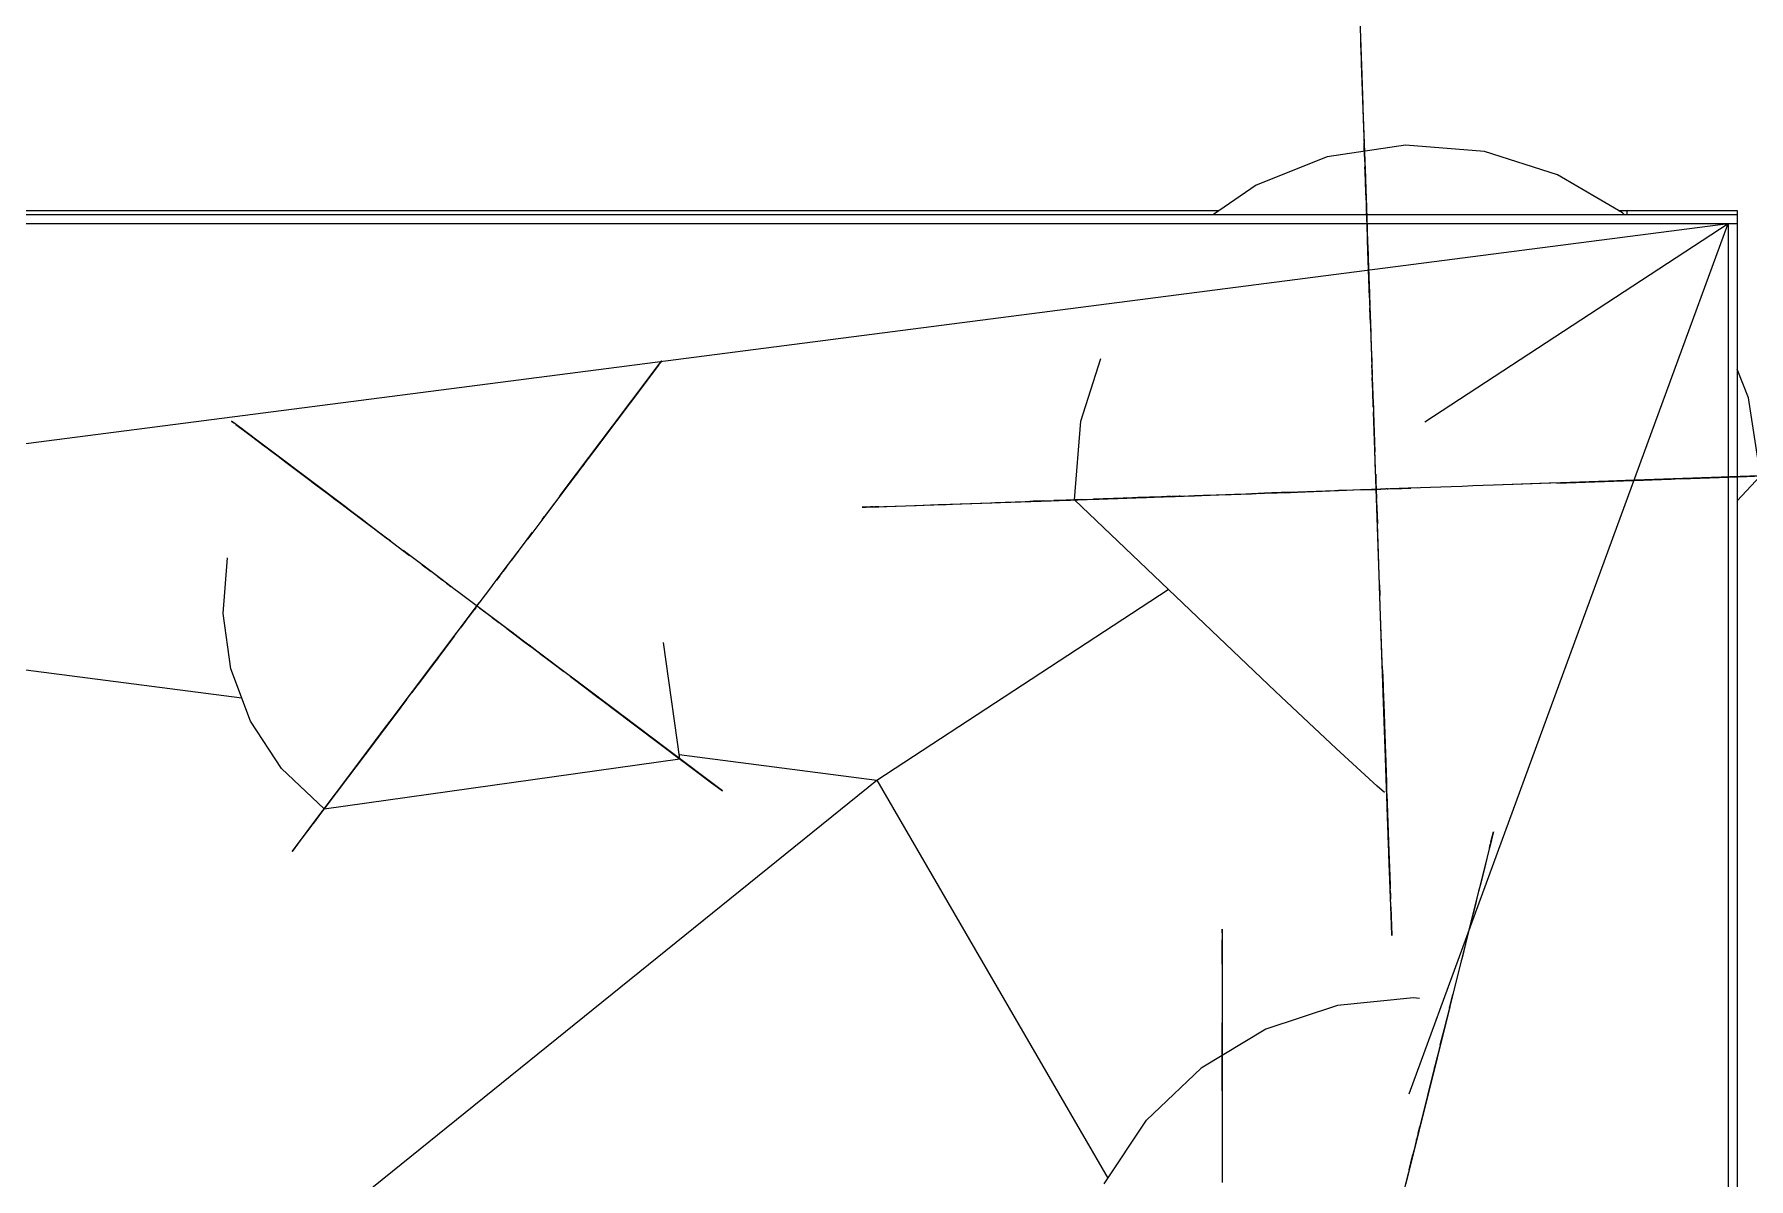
# Model space of a CAD drawing. Header units: inches. Extents: x -578 to 1873, y 397 to 1812.
# Drawn here: x 566.4 to 659.9, y 1275.1 to 1337.5 of the extents above; entities that cross this region are included whole.
import ezdxf

# ---------------------------------------------------------------- set-up
doc = ezdxf.new("R2010")
doc.units = ezdxf.units.IN
doc.header["$MEASUREMENT"] = 0
for name, color, linetype, lineweight in [('A-FLOR', 192, 'Continuous', 13), ('A-ROOF', 132, 'Continuous', 13), ('A-WALL', 113, 'Continuous', 13), ('L-PLNT', 71, 'Continuous', 9)]:
    doc.layers.add(name, color=color, linetype=linetype, lineweight=lineweight)

# ---------------------------------------------------------------- blocks, each defined once
blk = doc.blocks.new('3D Cad File Example_dwg_RPC Shrub - Lupin 3_-10_-1394599-_3D_-V54-Level 1')
at = {"layer": 'L-PLNT'}
for p, q in [((0, 16.016), (0, 16.758)), ((0, 16.758), (0, 8.898)), ((0, 7.267), (0, 16.016)), ((0, 14.978), (0, 15.423)), ((0, 15.423), (0, 15.143)), ((0, 15.143), (0, 10.951)), ((0, 14.978), (0, 9.936)), ((0, 14.088), (0, 14.83)), ((0, 14.83), (0, 8.156)), ((0, 9.194), (0, 14.088)), ((0, 13.856), (-4.532, 9.324)), ((13.856, 0), (0, 13.856)), ((0, 8.14), (0, 10.951)), ((0, 9.87), (0, 10.084)), ((0, 10.084), (0, 8.898)), ((0, 8.156), (0, 9.936)), ((0, 9.521), (0, 9.897)), ((0, 9.897), (0, -0.515)), ((0, 9.87), (0, 9.476)), ((0, 7.118), (0, 9.639)), ((0, 9.593), (0, 9.639)), ((0, 9.593), (0, 9.505)), ((0, 9.521), (0, 9.188)), ((0, 9.505), (0, 9.389)), ((0, 9.476), (0, 6.822)), ((0, 9.389), (0, 9.257)), ((0, 9.257), (0, 9.123)), ((0, 8.898), (0, 9.194)), ((0, 9.188), (0, 8.88)), ((0, 8.343), (0, 9.144)), ((0, 9.144), (0, 7.563)), ((0, 9.123), (0, 8.999)), ((0, 8.898), (0, 8.999)), ((0, 8.88), (0, 8.58)), ((0, 8.58), (0, 8.272)), ((0, 7.803), (0, 8.343)), ((0, 6.822), (0, 8.305)), ((0, 8.204), (0, 8.305)), ((0, 8.272), (0, 7.939)), ((0, 8.204), (0, 8.08)), ((0, 7.563), (0, 8.14)), ((0, 8.08), (0, 7.945)), ((0, 7.945), (0, 7.813)), ((0, 7.939), (0, 7.563)), ((0, 7.813), (0, 7.697)), ((0, 7.479), (0, 7.803)), ((0, 7.609), (0, 7.697)), ((0, 7.563), (0, 7.609)), ((0, 7.415), (0, 7.563)), ((0, 7.426), (0, 7.563)), ((0, 7.479), (0, 7.415)), ((0, 7.426), (0, 7.321)), ((0, 6.377), (0, 7.422)), ((0, 7.415), (0, 7.422)), ((0, 6.822), (0, 7.415)), ((0, 7.321), (0, 7.239)), ((0, 7.267), (0, 7.118)), ((0, 7.239), (0, 7.172)), ((0, 7.172), (0, 7.11)), ((0, 7.11), (0, 7.046)), ((0, 7.046), (0, 6.97)), ((0, 6.97), (0, 6.377)), ((0, 6.822), (0, 5.932)), ((0, 3.559), (0, 5.932)), ((0, 5.19), (0, 5.339)), ((0, 4.301), (0, 5.339)), ((0, 5.19), (0, 4.301)), ((0, 4.301), (0, 3.559)), ((0, 4.301), (0, 3.707)), ((0, 3.114), (0, 3.707)), ((0, 2.037), (0, 3.389)), ((0, 3.389), (0, 3.198)), ((0, 3.198), (0, 2.373)), ((0, 2.224), (0, 3.114)), ((0, 2.373), (0, 2.224)), ((0, 2.037), (0, 2.224)), ((0, 2.224), (0, 0.845)), ((0, 1.038), (0, 1.483)), ((0, 1.483), (0, 0.117)), ((0, 1.038), (0, -1.335)), ((0, 0.845), (0, 0.206)), ((0, 0.117), (0, 0.206)), ((13.856, 0), (13.49, -3.175)), ((-15.997, 0), (-16.758, 0)), ((-16.758, 0), (-16.609, 0)), ((-8.898, 0), (-16.609, 0)), ((-16.448, 0), (-16.461, 0)), ((-16.461, 0), (-14.601, 0)), ((-16.448, 0), (-14.431, 0)), ((-15.997, 0), (-13.82, 0)), ((-14.601, 0), (-10.557, 0)), ((-8.008, 0), (-14.431, 0)), ((-10.381, 0), (-13.94, 0)), ((-13.94, 0), (-13.738, 0)), ((-13.738, 0), (-13.82, 0)), ((-13.792, 0), (-13.05, 0)), ((-13.792, 0), (-8.453, 0)), ((-13.05, 0), (-7.118, 0)), ((-8.749, 0), (-11.271, 0)), ((-11.271, 0), (-10.381, 0)), ((-7.86, 0), (-10.557, 0)), ((-9.969, 0), (-8.327, 0)), ((-7.86, 0), (-9.788, 0)), ((-9.788, 0), (-9.701, 0)), ((-9.701, 0), (-9.54, 0)), ((-9.54, 0), (-9.33, 0)), ((-9.33, 0), (-9.092, 0)), ((-8.898, 0), (-9.194, 0)), ((-9.194, 0), (-8.008, 0)), ((-9.092, 0), (-8.852, 0)), ((-8.852, 0), (-8.631, 0)), ((-8.749, 0), (-8.356, 0)), ((-8.453, 0), (-8.631, 0)), ((-8.327, 0), (-8.356, 0)), ((-8.11, 0), (-8.156, 0)), ((-8.156, 0), (-5.91, 0)), ((-8.022, 0), (-8.11, 0)), ((-7.64, 0), (-8.022, 0)), ((-7.516, 0), (-7.64, 0)), ((-7.516, 0), (-7.415, 0)), ((-7.415, 0), (-4.597, 0)), ((-7.118, 0), (-6.97, 0)), ((-6.97, 0), (-6.109, 0)), ((-5.91, 0), (-6.109, 0)), ((-4.301, 0), (-5.042, 0)), ((-4.597, 0), (-5.042, 0)), ((-2.669, 0), (-4.301, 0)), ((-2.651, 0), (-3.784, 0)), ((-3.784, 0), (-3.739, 0)), ((-3.739, 0), (-3.137, 0)), ((-2.076, 0), (-3.137, 0)), ((-2.669, 0), (-2.373, 0)), ((-1.78, 0), (-2.651, 0)), ((-1.483, 0), (-2.373, 0)), ((-2.076, 0), (-1.78, 0)), ((-1.335, 0), (-1.483, 0)), ((1.038, 0), (-1.335, 0)), ((9.897, 0), (-0.244, 0)), ((1.483, 0), (0.117, 0)), ((0.117, 0), (0.206, 0)), ((0.845, 0), (0.206, 0)), ((2.225, 0), (0.845, 0)), ((1.038, 0), (1.483, 0)), ((2.037, 0), (2.225, 0)), ((2.037, 0), (3.389, 0)), ((2.225, 0), (3.114, 0)), ((2.373, 0), (2.225, 0)), ((3.198, 0), (2.373, 0)), ((3.114, 0), (3.708, 0)), ((3.389, 0), (3.198, 0)), ((4.301, 0), (3.559, 0)), ((3.559, 0), (5.932, 0)), ((4.301, 0), (3.708, 0)), ((5.19, 0), (4.301, 0)), ((4.301, 0), (5.339, 0)), ((5.19, 0), (5.339, 0)), ((6.822, 0), (5.932, 0)), ((6.97, 0), (6.377, 0)), ((6.377, 0), (7.422, 0)), ((6.822, 0), (7.415, 0)), ((9.476, 0), (6.822, 0)), ((6.822, 0), (8.305, 0)), ((7.046, 0), (6.97, 0)), ((7.11, 0), (7.046, 0)), ((7.172, 0), (7.11, 0)), ((7.267, 0), (7.118, 0)), ((7.118, 0), (9.639, 0)), ((7.239, 0), (7.172, 0)), ((7.321, 0), (7.239, 0)), ((7.267, 0), (16.016, 0)), ((7.426, 0), (7.321, 0)), ((7.479, 0), (7.415, 0)), ((7.415, 0), (7.563, 0)), ((7.415, 0), (7.422, 0)), ((7.426, 0), (7.563, 0)), ((7.479, 0), (7.803, 0)), ((7.939, 0), (7.563, 0)), ((7.563, 0), (8.14, 0)), ((9.144, 0), (7.563, 0)), ((7.563, 0), (7.609, 0)), ((7.609, 0), (7.697, 0)), ((7.814, 0), (7.697, 0)), ((7.803, 0), (8.343, 0)), ((7.945, 0), (7.814, 0)), ((8.272, 0), (7.939, 0)), ((8.08, 0), (7.945, 0)), ((8.204, 0), (8.08, 0)), ((8.14, 0), (10.951, 0)), ((14.83, 0), (8.156, 0)), ((8.156, 0), (9.936, 0)), ((8.204, 0), (8.305, 0)), ((8.58, 0), (8.272, 0)), ((8.343, 0), (9.144, 0)), ((8.88, 0), (8.58, 0)), ((9.188, 0), (8.88, 0)), ((10.084, 0), (8.898, 0)), ((8.898, 0), (8.999, 0)), ((16.758, 0), (8.898, 0)), ((8.898, 0), (9.195, 0)), ((9.123, 0), (8.999, 0)), ((9.257, 0), (9.123, 0)), ((9.521, 0), (9.188, 0)), ((9.195, 0), (14.088, 0)), ((9.389, 0), (9.257, 0)), ((9.505, 0), (9.389, 0)), ((9.87, 0), (9.476, 0)), ((9.593, 0), (9.505, 0)), ((9.521, 0), (9.897, 0)), ((9.593, 0), (9.639, 0)), ((9.87, 0), (10.084, 0)), ((14.978, 0), (9.936, 0)), ((15.143, 0), (10.951, 0)), ((14.088, 0), (14.83, 0)), ((14.978, 0), (15.423, 0)), ((15.423, 0), (15.143, 0)), ((16.016, 0), (16.758, 0)), ((0, -1.335), (0, -1.483)), ((0, -1.483), (0, -2.373)), ((0, -2.076), (0, -1.78)), ((0, -1.78), (0, -2.651)), ((0, -2.076), (0, -3.138)), ((0, -2.669), (0, -2.373)), ((0, -2.651), (0, -3.784)), ((0, -2.669), (0, -4.301)), ((0, -3.739), (0, -3.138)), ((0, -3.784), (0, -3.739)), ((13.49, -3.175), (12.447, -6.091)), ((0, -4.301), (0, -5.042)), ((0, -7.415), (0, -4.597)), ((0, -4.597), (0, -5.042)), ((0, -8.156), (0, -5.91)), ((0, -5.91), (0, -6.109)), ((0, -6.97), (0, -6.109)), ((12.447, -6.091), (10.81, -8.663)), ((0, -7.118), (0, -6.97)), ((0, -13.05), (0, -7.118)), ((0, -7.516), (0, -7.415)), ((0, -7.516), (0, -7.64)), ((0, -7.64), (0, -8.022)), ((0, -7.86), (0, -9.788)), ((0, -7.86), (0, -10.558)), ((0, -9.195), (0, -8.008)), ((0, -8.008), (0, -14.431)), ((0, -8.022), (0, -8.11)), ((0, -8.11), (0, -8.156)), ((0, -10.039), (0, -8.327)), ((0, -8.327), (0, -8.356)), ((0, -8.75), (0, -8.356)), ((0, -13.792), (0, -8.453)), ((0, -8.453), (0, -8.631)), ((0, -8.852), (0, -8.631)), ((0, -8.75), (0, -11.271)), ((0, -9.092), (0, -8.852)), ((0, -8.898), (0, -9.195)), ((0, -8.898), (0, -16.609)), ((0, -9.33), (0, -9.092)), ((0, -9.54), (0, -9.33)), ((10.81, -8.663), (8.663, -10.81)), ((0, -9.701), (0, -9.54)), ((0, -9.788), (0, -9.701)), ((0, -11.271), (0, -10.381)), ((0, -10.381), (0, -13.94)), ((0, -14.602), (0, -10.558)), ((8.663, -10.81), (6.091, -12.447)), ((0, -13.792), (0, -13.05)), ((0, -13.94), (0, -13.738)), ((0, -13.738), (0, -13.82)), ((0, -15.997), (0, -13.82)), ((0, -16.448), (0, -14.431)), ((0, -16.461), (0, -14.602)), ((0, -15.997), (0, -16.758)), ((0, -16.448), (0, -16.461)), ((0, -16.758), (0, -16.609))]:
    blk.add_line(p, q, dxfattribs=at)
blk = doc.blocks.new('3D Cad File Example_dwg_RPC Shrub - Hydrangea 3_-9_-1394593-_3D_-V55-Level 1')
at = {"layer": 'L-PLNT'}
for p, q in [((18.219, -4.288), (16.81, -8.226)), ((2.256, -11.212), (2.256, -7.732)), ((2.256, -8.582), (2.256, -8.227)), ((14.6, -11.701), (16.81, -8.226)), ((2.256, -10.244), (2.256, -8.582)), ((2.256, -9.523), (2.256, -9.062)), ((2.256, -9.062), (2.256, -9.446)), ((2.256, -9.446), (2.256, -9.914)), ((2.256, -9.827), (2.256, -9.523)), ((2.256, -10.511), (2.256, -9.827)), ((2.256, -10.452), (2.256, -9.914)), ((2.256, -10.684), (2.256, -10.244)), ((2.256, -10.452), (2.256, -13.01)), ((2.256, -10.901), (2.256, -10.511)), ((2.256, -11.105), (2.256, -10.684)), ((2.256, -11.157), (2.256, -10.705)), ((2.256, -10.705), (2.256, -10.75)), ((2.256, -10.979), (2.256, -10.75)), ((2.256, -11.491), (2.256, -10.901)), ((2.256, -11.083), (2.256, -10.979)), ((2.256, -11.302), (2.256, -11.083)), ((2.256, -11.105), (2.256, -11.491)), ((2.256, -13.611), (2.256, -11.12)), ((2.256, -11.12), (2.256, -11.157)), ((2.256, -11.212), (2.256, -11.43)), ((2.256, -12.543), (2.256, -11.302)), ((2.256, -15.115), (2.256, -11.43)), ((11.701, -14.6), (14.6, -11.701)), ((2.256, -12.746), (2.256, -12.543)), ((2.256, -13.26), (2.256, -12.746)), ((2.256, -13.01), (2.256, -13.612)), ((2.256, -13.26), (2.256, -15.422)), ((2.256, -14.448), (2.256, -13.611)), ((2.256, -13.916), (2.256, -13.612)), ((2.256, -14.344), (2.256, -13.916)), ((2.256, -14.227), (2.256, -13.923)), ((2.256, -14.095), (2.256, -13.923)), ((2.256, -14.632), (2.256, -14.095)), ((2.256, -14.436), (2.256, -14.227)), ((2.256, -14.927), (2.256, -14.344)), ((2.256, -14.815), (2.256, -14.436)), ((2.256, -15.211), (2.256, -14.448)), ((2.256, -16.353), (2.256, -14.632)), ((2.256, -14.85), (2.256, -14.802)), ((2.256, -14.802), (2.256, -14.898)), ((2.256, -16.912), (2.256, -14.815)), ((2.256, -15.064), (2.256, -14.85)), ((2.256, -14.898), (2.256, -15.115)), ((2.256, -15.147), (2.256, -14.927)), ((8.226, -16.81), (11.701, -14.6)), ((2.256, -15.465), (2.256, -15.064)), ((2.256, -15.419), (2.256, -15.147)), ((2.256, -17.51), (2.256, -15.211)), ((2.256, -16.687), (2.256, -15.419)), ((2.256, -18.123), (2.256, -15.422)), ((2.256, -16.077), (2.256, -15.465)), ((2.256, -16.077), (2.256, -16.92)), ((2.256, -18.198), (2.256, -16.353)), ((2.256, -16.958), (2.256, -16.687)), ((4.288, -18.219), (8.226, -16.81)), ((2.256, -17.304), (2.256, -16.912)), ((2.256, -16.92), (2.256, -17.216)), ((2.256, -20.804), (2.256, -16.958)), ((2.256, -17.216), (2.256, -17.382)), ((2.256, -17.733), (2.256, -17.304)), ((2.256, -17.382), (2.256, -17.597)), ((2.256, -17.597), (2.256, -17.51)), ((2.256, -23.252), (2.256, -17.733)), ((2.256, -18.163), (2.256, -18.123)), ((2.256, -18.163), (2.256, -18.84)), ((2.256, -18.198), (2.256, -18.73)), ((3.967, -18.256), (4.288, -18.219)), ((2.256, -18.73), (2.256, -18.91)), ((2.256, -18.91), (2.256, -18.84)), ((2.256, -20.981), (2.256, -20.804)), ((2.256, -22.614), (2.256, -20.981)), ((2.256, -26.708), (2.256, -22.614)), ((2.256, -23.462), (2.256, -23.252)), ((2.256, -23.906), (2.256, -23.462)), ((2.256, -24.323), (2.256, -23.906)), ((2.256, -24.721), (2.256, -24.323)), ((2.256, -25.106), (2.256, -24.721)), ((2.256, -26.245), (2.256, -25.106)), ((2.256, -26.874), (2.256, -26.245)), ((2.256, -27.501), (2.256, -26.708)), ((2.256, -27.177), (2.256, -26.874)), ((2.256, -27.446), (2.256, -27.147)), ((2.256, -27.147), (2.256, -27.355)), ((2.256, -27.598), (2.256, -27.177)), ((2.256, -27.842), (2.256, -27.355)), ((2.256, -27.446), (2.256, -27.598)), ((2.256, -27.501), (2.256, -28.05)), ((2.256, -28.05), (2.256, -27.842))]:
    blk.add_line(p, q, dxfattribs=at)
blk = doc.blocks.new('3D Cad File Example_dwg_RPC Shrub - Hydrangea 3_-9_-1394593-_3D_-V58-Level 1')
at = {"layer": 'L-PLNT'}
for p, q in [((2.256, 22.786), (2.256, 24.365)), ((2.256, 24.365), (2.256, 23.774)), ((2.256, 23.774), (2.256, 20.775)), ((2.256, 22.786), (2.256, 19.995)), ((2.256, 22.17), (2.256, 22.373)), ((2.256, 22.373), (2.256, 21.776)), ((2.256, 21.897), (2.256, 22.17)), ((2.256, 21.897), (2.256, 21.736)), ((2.256, 21.774), (2.256, 21.801)), ((2.256, 21.801), (2.256, 21.62)), ((2.256, 21.776), (2.256, 20.432)), ((2.256, 21.598), (2.256, 21.774)), ((2.256, 21.736), (2.256, 21.387)), ((2.256, 21.62), (2.256, 21.076)), ((2.256, 20.647), (2.256, 21.598)), ((2.256, 21.387), (2.256, 21.169)), ((2.256, 21.169), (2.256, 21.02)), ((2.256, 21.076), (2.256, 18.938)), ((2.256, 21.02), (2.256, 20.75)), ((2.256, 20.775), (2.256, 20.128)), ((2.256, 20.75), (2.256, 20.385)), ((2.256, 20.222), (2.256, 20.647)), ((2.256, 20.432), (2.256, 20.257)), ((2.256, 20.379), (2.256, 20.427)), ((2.256, 20.427), (2.256, 19.301)), ((2.256, 20.385), (2.256, 19.95)), ((2.256, 20.024), (2.256, 20.379)), ((2.256, 20.257), (2.256, 17.88)), ((2.256, 19.754), (2.256, 20.222)), ((2.256, 20.128), (2.256, 19.627)), ((2.256, 20.024), (2.256, 17.761)), ((2.256, 19.995), (2.256, 19.291)), ((2.256, 19.95), (2.256, 18.487)), ((2.256, 19.254), (2.256, 19.754)), ((2.256, 19.627), (2.256, 19.202)), ((2.256, 19.301), (2.256, 18.988)), ((2.256, 19.291), (2.256, 17.364)), ((2.256, 17.146), (2.256, 19.254)), ((2.256, 19.202), (2.256, 17.366)), ((2.256, 18.988), (2.256, 19.2)), ((2.256, 19.2), (2.256, 19.2)), ((2.256, 19.2), (2.256, 19.048)), ((2.256, 19.048), (2.256, 18.533)), ((2.256, 18.487), (2.256, 18.938)), ((2.256, 18.533), (2.256, 18.294)), ((2.256, 18.294), (2.256, 18.147)), ((2.256, 18.147), (2.256, 18.038)), ((2.256, 18.038), (2.256, 17.936)), ((2.256, 17.936), (2.256, 17.834)), ((2.256, 17.761), (2.256, 17.88)), ((2.256, 17.834), (2.256, 17.724)), ((2.256, 17.724), (2.256, 17.6)), ((2.256, 17.6), (2.256, 17.453)), ((2.256, 17.453), (2.256, 17.277)), ((2.256, 17.366), (2.256, 16.963)), ((2.256, 17.364), (2.256, 16.662)), ((2.256, 17.277), (2.256, 17.07)), ((2.256, 17.103), (2.256, 17.221)), ((2.256, 17.221), (2.256, 17.016)), ((2.256, 16.998), (2.256, 17.146)), ((2.256, 17.103), (2.256, 16.72)), ((2.256, 17.07), (2.256, 16.962)), ((2.256, 17.016), (2.256, 13.16)), ((2.256, 16.767), (2.256, 16.998)), ((2.256, 16.963), (2.256, 16.619)), ((2.256, 16.962), (2.256, 16.92)), ((2.256, 16.92), (2.256, 16.913)), ((2.256, 16.913), (2.256, 16.908)), ((2.256, 16.908), (2.256, 16.871)), ((2.256, 16.871), (2.256, 16.77)), ((2.256, 16.77), (2.256, 16.281)), ((2.256, 16.619), (2.256, 16.767)), ((2.256, 16.72), (2.256, 14.646)), ((2.256, 16.662), (2.256, 15.867)), ((2.256, 15.989), (2.256, 16.318)), ((2.256, 16.318), (2.256, 14.119)), ((2.256, 16.281), (2.256, 15.823)), ((2.256, 9.851), (2.256, 16.093)), ((2.256, 16.093), (2.256, 15.588)), ((2.256, 14.387), (2.256, 15.989)), ((2.389, 16.549), (2.777, 16.178)), ((2.777, 16.178), (4.926, 14.053)), ((2.256, 15.867), (2.256, 15.819)), ((2.256, 15.823), (2.256, 15.372)), ((2.256, 15.819), (2.256, 15.437)), ((2.256, 15.588), (2.256, 14.441)), ((2.256, 15.437), (2.256, 14.387)), ((2.256, 15.372), (2.256, 14.905)), ((2.256, 14.905), (2.256, 14.396)), ((2.256, 14.646), (2.256, 13.16)), ((2.256, 14.069), (2.256, 14.589)), ((2.256, 14.589), (2.256, 14.319)), ((2.256, 11.731), (2.256, 14.441)), ((2.256, 14.396), (2.256, 13.822)), ((2.256, 14.319), (2.256, 13.631)), ((2.256, 14.119), (2.256, 13.769)), ((2.256, 14.069), (2.256, 13.606)), ((4.926, 14.053), (8.124, 10.831)), ((2.256, 13.16), (2.256, 13.822)), ((2.256, 13.769), (2.256, 13.431)), ((2.256, 13.631), (2.256, 12.669)), ((2.256, 13.606), (2.256, 11.731)), ((2.256, 12.142), (2.256, 13.431)), ((2.256, 13.16), (2.256, 12.738)), ((2.256, 12.738), (2.256, 12.418)), ((2.256, 12.669), (2.256, 9.008)), ((2.256, 12.418), (2.256, 12.128)), ((2.256, 11.818), (2.256, 12.142)), ((2.256, 12.128), (2.256, 11.797)), ((2.256, 11.765), (2.256, 11.882)), ((2.256, 11.882), (2.256, 11.818)), ((2.256, 11.797), (2.256, 11.354)), ((2.256, 10.91), (2.256, 11.765)), ((2.256, 11.354), (2.256, 10.73)), ((2.256, 10.649), (2.256, 10.91)), ((2.256, 9.851), (2.256, 10.73)), ((2.256, 10.497), (2.256, 10.649)), ((2.256, 10.169), (2.256, 10.497)), ((8.124, 10.831), (12.632, 6.238)), ((2.256, 10.169), (2.256, 9.434)), ((2.256, 9.434), (2.256, 6.395)), ((2.256, 9.008), (2.256, 8.518)), ((2.256, 8.518), (2.256, 8.004)), ((2.256, 8.004), (2.256, 7.47)), ((2.256, 7.47), (2.256, 6.92)), ((2.256, 6.92), (2.256, 6.359)), ((2.256, 6.395), (2.256, 5.274)), ((2.256, 6.359), (2.256, 5.789)), ((2.256, 5.216), (2.256, 5.789)), ((12.632, 6.238), (18.714, 0)), ((2.256, 5.274), (2.256, 4.683)), ((2.256, 5.216), (2.256, -4.23)), ((2.256, 4.683), (2.256, 4.096)), ((2.256, 4.096), (2.256, 3.519)), ((2.256, 3.519), (2.256, 2.955)), ((2.256, 2.955), (2.256, 2.41)), ((2.256, 2.41), (2.256, 1.888)), ((2.256, 1.395), (2.256, 1.888)), ((-17.403, 1.311), (-18.714, 0)), ((2.256, 0.637), (2.256, 1.407)), ((2.256, 1.407), (2.256, 1.395)), ((-20.53, 0), (-22.109, 0)), ((-22.109, 0), (-21.518, 0)), ((-21.518, 0), (-18.519, 0)), ((-20.53, 0), (-17.739, 0)), ((-19.914, 0), (-20.117, 0)), ((-20.117, 0), (-19.52, 0)), ((-19.641, 0), (-19.914, 0)), ((-19.641, 0), (-19.48, 0)), ((-19.518, 0), (-19.545, 0)), ((-19.545, 0), (-19.364, 0)), ((-19.52, 0), (-18.176, 0)), ((-19.342, 0), (-19.518, 0)), ((-19.48, 0), (-19.131, 0)), ((-19.364, 0), (-18.82, 0)), ((-18.391, 0), (-19.342, 0)), ((-19.131, 0), (-18.913, 0)), ((-18.913, 0), (-18.764, 0)), ((-18.82, 0), (-16.682, 0)), ((-18.764, 0), (-18.494, 0)), ((-18.519, 0), (-17.872, 0)), ((-18.494, 0), (-18.129, 0)), ((-17.966, 0), (-18.391, 0)), ((-18.176, 0), (-18.001, 0)), ((-18.129, 0), (-17.694, 0)), ((-17.498, 0), (-17.966, 0)), ((-17.872, 0), (-17.371, 0)), ((-17.739, 0), (-17.035, 0)), ((-17.694, 0), (-16.232, 0)), ((-16.998, 0), (-17.498, 0)), ((-17.371, 0), (-16.946, 0)), ((-17.035, 0), (-15.108, 0)), ((-14.89, 0), (-16.998, 0)), ((-16.946, 0), (-15.109, 0)), ((-16.232, 0), (-16.682, 0)), ((-15.109, 0), (-14.707, 0)), ((-15.108, 0), (-14.406, 0)), ((-14.742, 0), (-14.89, 0)), ((-14.511, 0), (-14.742, 0)), ((-14.707, 0), (-14.363, 0)), ((-14.363, 0), (-14.511, 0)), ((-14.406, 0), (-13.611, 0)), ((-13.733, 0), (-14.062, 0)), ((-14.062, 0), (-11.863, 0)), ((-12.131, 0), (-13.733, 0)), ((-13.611, 0), (-13.563, 0)), ((-13.563, 0), (-13.181, 0)), ((-13.181, 0), (-12.131, 0)), ((-11.863, 0), (-11.513, 0)), ((-11.513, 0), (-11.175, 0)), ((-9.886, 0), (-11.175, 0)), ((-9.562, 0), (-9.886, 0)), ((-9.509, 0), (-9.626, 0)), ((-9.626, 0), (-9.562, 0)), ((-8.654, 0), (-9.509, 0)), ((-8.393, 0), (-8.654, 0)), ((-8.241, 0), (-8.393, 0)), ((-7.913, 0), (-8.241, 0)), ((-7.913, 0), (-7.178, 0)), ((-7.178, 0), (-4.139, 0)), ((-4.139, 0), (-3.018, 0)), ((-3.018, 0), (-2.427, 0)), ((-2.427, 0), (-1.84, 0)), ((-1.84, 0), (-1.263, 0)), ((-1.263, 0), (-0.699, 0)), ((-0.699, 0), (-0.154, 0)), ((-0.154, 0), (0.367, 0)), ((0.861, 0), (0.367, 0)), ((1.619, 0), (0.849, 0)), ((0.849, 0), (0.861, 0)), ((1.651, 0), (1.607, 0)), ((1.607, 0), (1.619, 0)), ((1.651, 0), (1.724, 0)), ((2.278, 0), (1.724, 0)), ((2.256, 0.605), (2.256, 0.649)), ((2.256, 0.649), (2.256, 0.637)), ((2.256, 0.605), (2.256, 0.532)), ((2.256, -0.022), (2.256, 0.532)), ((2.626, 0), (2.278, 0)), ((3.083, 0), (2.626, 0)), ((3.057, 0), (3.083, 0)), ((3.057, 0), (3.117, 0)), ((3.117, 0), (3.873, 0)), ((3.873, 0), (4.31, 0)), ((7, 0), (4.31, 0)), ((7.051, 0), (7, 0)), ((7.101, 0), (7.051, 0)), ((7.167, 0), (7.099, 0)), ((7.099, 0), (7.445, 0)), ((7.141, 0), (7.101, 0)), ((7.167, 0), (7.141, 0)), ((7.445, 0), (7.645, 0)), ((7.645, 0), (7.961, 0)), ((7.961, 0), (8.356, 0)), ((9.235, 0), (8.356, 0)), ((9.645, 0), (9.235, 0)), ((9.987, 0), (9.645, 0)), ((13.468, 0), (9.987, 0)), ((13.413, 0), (12.961, 0)), ((12.961, 0), (13.006, 0)), ((13.235, 0), (13.006, 0)), ((13.339, 0), (13.235, 0)), ((13.558, 0), (13.339, 0)), ((15.867, 0), (13.376, 0)), ((13.376, 0), (13.413, 0)), ((13.468, 0), (13.686, 0)), ((14.799, 0), (13.558, 0)), ((17.371, 0), (13.686, 0)), ((15.002, 0), (14.799, 0)), ((15.516, 0), (15.002, 0)), ((15.266, 0), (15.868, 0)), ((15.516, 0), (17.678, 0)), ((16.705, 0), (15.867, 0)), ((16.172, 0), (15.868, 0)), ((16.6, 0), (16.172, 0)), ((16.483, 0), (16.179, 0)), ((16.351, 0), (16.179, 0)), ((16.888, 0), (16.351, 0)), ((16.692, 0), (16.483, 0)), ((17.183, 0), (16.6, 0)), ((17.071, 0), (16.692, 0)), ((17.467, 0), (16.705, 0)), ((18.609, 0), (16.888, 0)), ((17.106, 0), (17.058, 0)), ((17.058, 0), (17.154, 0)), ((19.168, 0), (17.071, 0)), ((17.32, 0), (17.106, 0)), ((17.154, 0), (17.371, 0)), ((17.402, 0), (17.183, 0)), ((17.721, 0), (17.32, 0)), ((17.675, 0), (17.402, 0)), ((19.766, 0), (17.467, 0)), ((18.943, 0), (17.675, 0)), ((20.379, 0), (17.678, 0)), ((18.333, 0), (17.721, 0)), ((18.714, 0), (18.219, -4.288)), ((18.333, 0), (19.176, 0)), ((20.454, 0), (18.609, 0)), ((19.214, 0), (18.943, 0)), ((19.56, 0), (19.168, 0)), ((19.176, 0), (19.472, 0)), ((23.06, 0), (19.214, 0)), ((19.472, 0), (19.638, 0)), ((19.989, 0), (19.56, 0)), ((19.638, 0), (19.853, 0)), ((19.853, 0), (19.766, 0)), ((25.507, 0), (19.989, 0)), ((20.419, 0), (20.379, 0)), ((20.419, 0), (21.097, 0)), ((20.454, 0), (20.986, 0)), ((20.986, 0), (21.166, 0)), ((21.166, 0), (21.097, 0)), ((23.237, 0), (23.06, 0)), ((24.87, 0), (23.237, 0)), ((28.964, 0), (24.87, 0)), ((25.718, 0), (25.507, 0)), ((26.162, 0), (25.718, 0)), ((26.579, 0), (26.162, 0)), ((26.977, 0), (26.579, 0)), ((27.362, 0), (26.977, 0)), ((28.501, 0), (27.362, 0)), ((29.13, 0), (28.501, 0)), ((29.757, 0), (28.964, 0)), ((29.433, 0), (29.13, 0)), ((29.702, 0), (29.403, 0)), ((29.403, 0), (29.611, 0)), ((29.854, 0), (29.433, 0)), ((30.098, 0), (29.611, 0)), ((29.702, 0), (29.854, 0)), ((29.757, 0), (30.306, 0)), ((30.306, 0), (30.098, 0)), ((-18.714, 0), (-18.219, -4.288)), ((-18.123, 0), (-18.171, 0)), ((-18.171, 0), (-17.045, 0)), ((-17.768, 0), (-18.123, 0)), ((-18.001, 0), (-15.624, 0)), ((-17.768, 0), (-15.505, 0)), ((-17.045, 0), (-16.732, 0)), ((-16.732, 0), (-16.944, 0)), ((-16.944, 0), (-16.944, 0)), ((-16.944, 0), (-16.792, 0)), ((-16.792, 0), (-16.277, 0)), ((-16.277, 0), (-16.038, 0)), ((-16.038, 0), (-15.891, 0)), ((-15.891, 0), (-15.782, 0)), ((-15.782, 0), (-15.68, 0)), ((-15.68, 0), (-15.578, 0)), ((-15.505, 0), (-15.624, 0)), ((-15.578, 0), (-15.468, 0)), ((-15.468, 0), (-15.344, 0)), ((-15.344, 0), (-15.197, 0)), ((-15.197, 0), (-15.021, 0)), ((-15.021, 0), (-14.814, 0)), ((-14.847, 0), (-14.965, 0)), ((-14.965, 0), (-14.76, 0)), ((-14.847, 0), (-14.464, 0)), ((-14.814, 0), (-14.706, 0)), ((-14.76, 0), (-10.904, 0)), ((-14.706, 0), (-14.664, 0)), ((-14.664, 0), (-14.657, 0)), ((-14.657, 0), (-14.652, 0)), ((-14.652, 0), (-14.615, 0)), ((-14.615, 0), (-14.514, 0)), ((-14.514, 0), (-14.025, 0)), ((-14.464, 0), (-12.39, 0)), ((-14.025, 0), (-13.567, 0)), ((-7.595, 0), (-13.837, 0)), ((-13.837, 0), (-13.332, 0)), ((-13.567, 0), (-13.116, 0)), ((-13.332, 0), (-12.185, 0)), ((-13.116, 0), (-12.648, 0)), ((-12.648, 0), (-12.14, 0)), ((-12.39, 0), (-10.904, 0)), ((-11.813, 0), (-12.333, 0)), ((-12.333, 0), (-12.063, 0)), ((-9.475, 0), (-12.185, 0)), ((-12.14, 0), (-11.566, 0)), ((-12.063, 0), (-11.375, 0)), ((-11.813, 0), (-11.35, 0)), ((-10.904, 0), (-11.566, 0)), ((-11.375, 0), (-10.413, 0)), ((-11.35, 0), (-9.475, 0)), ((-10.904, 0), (-10.482, 0)), ((-10.482, 0), (-10.162, 0)), ((-10.413, 0), (-6.753, 0)), ((-10.162, 0), (-9.872, 0)), ((-9.872, 0), (-9.541, 0)), ((-9.541, 0), (-9.098, 0)), ((-9.098, 0), (-8.474, 0)), ((-7.595, 0), (-8.474, 0)), ((-6.753, 0), (-6.262, 0)), ((-6.262, 0), (-5.748, 0)), ((-5.748, 0), (-5.214, 0)), ((-5.214, 0), (-4.664, 0)), ((-4.664, 0), (-4.234, 0)), ((0, 0), (8.549, 0)), ((2.256, -0.37), (2.256, -0.022)), ((2.256, -0.827), (2.256, -0.37)), ((2.256, -0.801), (2.256, -0.827)), ((2.256, -0.801), (2.256, -0.861)), ((2.256, -0.861), (2.256, -1.617)), ((6.939, 0), (6.745, 0)), ((6.745, 0), (6.749, 0)), ((6.749, 0), (7.061, 0)), ((8.363, 0), (6.939, 0)), ((7.061, 0), (7.298, 0)), ((7.298, 0), (7.499, 0)), ((7.499, 0), (7.701, 0)), ((7.701, 0), (7.944, 0)), ((7.944, 0), (8.266, 0)), ((8.266, 0), (8.704, 0)), ((8.549, 0), (8.363, 0)), ((8.704, 0), (9.059, 0)), ((9.364, 0), (9.059, 0)), ((10.178, 0), (9.364, 0)), ((10.483, 0), (10.178, 0)), ((10.838, 0), (10.483, 0)), ((12.5, 0), (10.838, 0)), ((11.779, 0), (11.318, 0)), ((11.318, 0), (11.702, 0)), ((11.702, 0), (12.17, 0)), ((12.083, 0), (11.779, 0)), ((12.767, 0), (12.083, 0)), ((12.708, 0), (12.17, 0)), ((12.94, 0), (12.5, 0)), ((12.708, 0), (15.266, 0)), ((13.157, 0), (12.767, 0)), ((13.361, 0), (12.94, 0)), ((13.748, 0), (13.157, 0)), ((13.361, 0), (13.748, 0)), ((2.256, -1.617), (2.256, -2.054)), ((2.256, -4.744), (2.256, -2.054)), ((-18.219, -4.288), (-17.653, -5.869)), ((2.256, -4.683), (2.256, -4.489)), ((2.256, -4.489), (2.256, -4.493)), ((2.256, -4.493), (2.256, -4.805)), ((18.219, -4.288), (17.013, -7.658)), ((2.256, -6.107), (2.256, -4.683)), ((2.256, -4.795), (2.256, -4.744)), ((2.256, -4.845), (2.256, -4.795)), ((2.256, -4.805), (2.256, -5.042)), ((2.256, -4.911), (2.256, -4.843)), ((2.256, -4.843), (2.256, -5.189)), ((2.256, -4.885), (2.256, -4.845)), ((2.256, -4.911), (2.256, -4.885)), ((2.256, -5.042), (2.256, -5.243)), ((2.256, -5.189), (2.256, -5.389)), ((2.256, -5.243), (2.256, -5.445)), ((2.256, -5.389), (2.256, -5.705)), ((2.256, -5.445), (2.256, -5.688)), ((2.256, -5.688), (2.256, -6.01)), ((2.256, -5.705), (2.256, -6.1)), ((2.256, -6.01), (2.256, -6.448)), ((2.256, -6.979), (2.256, -6.1)), ((2.256, -6.235), (2.256, -6.107)), ((2.256, -6.448), (2.256, -6.803)), ((2.256, -7.108), (2.256, -6.803)), ((2.256, -7.389), (2.256, -6.979)), ((2.256, -7.922), (2.256, -7.108)), ((2.256, -7.732), (2.256, -7.389)), ((2.256, -11.212), (2.256, -7.732)), ((2.256, -8.227), (2.256, -7.922)), ((2.256, -8.582), (2.256, -8.227)), ((2.256, -10.244), (2.256, -8.582)), ((2.256, -9.523), (2.256, -9.062)), ((2.256, -9.062), (2.256, -9.446)), ((2.256, -9.446), (2.256, -9.914)), ((2.256, -9.827), (2.256, -9.523)), ((2.256, -10.511), (2.256, -9.827)), ((2.256, -10.452), (2.256, -9.914)), ((2.256, -10.684), (2.256, -10.244)), ((2.256, -10.452), (2.256, -13.01)), ((2.256, -10.901), (2.256, -10.511)), ((2.256, -11.105), (2.256, -10.684)), ((2.256, -11.157), (2.256, -10.705)), ((2.256, -10.705), (2.256, -10.75)), ((2.256, -10.979), (2.256, -10.75)), ((2.256, -11.491), (2.256, -10.901)), ((2.256, -11.083), (2.256, -10.979)), ((2.256, -11.302), (2.256, -11.083)), ((2.256, -11.105), (2.256, -11.491)), ((2.256, -13.611), (2.256, -11.12)), ((2.256, -11.12), (2.256, -11.157)), ((2.256, -11.212), (2.256, -11.43)), ((2.256, -12.543), (2.256, -11.302)), ((2.256, -15.115), (2.256, -11.43)), ((2.256, -12.746), (2.256, -12.543)), ((2.256, -13.26), (2.256, -12.746)), ((2.256, -13.01), (2.256, -13.612)), ((2.256, -13.26), (2.256, -15.422)), ((2.256, -14.448), (2.256, -13.611)), ((2.256, -13.916), (2.256, -13.612)), ((2.256, -14.344), (2.256, -13.916)), ((2.256, -14.227), (2.256, -13.923)), ((2.256, -14.095), (2.256, -13.923)), ((-11.785, -14.515), (-11.701, -14.6)), ((-11.701, -14.6), (-8.226, -16.81)), ((2.256, -14.632), (2.256, -14.095)), ((2.256, -14.436), (2.256, -14.227)), ((2.256, -14.927), (2.256, -14.344)), ((2.256, -14.815), (2.256, -14.436)), ((2.256, -15.211), (2.256, -14.448)), ((2.256, -16.353), (2.256, -14.632)), ((2.256, -14.85), (2.256, -14.802)), ((2.256, -14.802), (2.256, -14.898)), ((2.256, -16.912), (2.256, -14.815)), ((2.256, -15.064), (2.256, -14.85)), ((2.256, -14.898), (2.256, -15.115)), ((2.256, -15.147), (2.256, -14.927)), ((2.256, -15.465), (2.256, -15.064)), ((2.256, -15.419), (2.256, -15.147)), ((2.256, -17.51), (2.256, -15.211)), ((2.256, -16.687), (2.256, -15.419)), ((2.256, -18.123), (2.256, -15.422)), ((2.256, -16.077), (2.256, -15.465)), ((8.226, -16.81), (10.605, -15.297)), ((-8.226, -16.81), (-4.288, -18.219)), ((2.256, -16.077), (2.256, -16.92)), ((2.256, -18.198), (2.256, -16.353)), ((2.256, -16.958), (2.256, -16.687)), ((4.288, -18.219), (8.226, -16.81)), ((2.256, -17.304), (2.256, -16.912)), ((2.256, -16.92), (2.256, -17.216)), ((2.256, -20.804), (2.256, -16.958)), ((2.256, -17.216), (2.256, -17.382)), ((2.256, -17.733), (2.256, -17.304)), ((2.256, -17.382), (2.256, -17.597)), ((2.256, -17.597), (2.256, -17.51)), ((2.256, -23.252), (2.256, -17.733)), ((-4.288, -18.219), (0, -18.714)), ((0, -18.714), (4.288, -18.219)), ((2.256, -18.163), (2.256, -18.123)), ((2.256, -18.163), (2.256, -18.84)), ((2.256, -18.198), (2.256, -18.73)), ((2.256, -18.73), (2.256, -18.91)), ((2.256, -18.91), (2.256, -18.84)), ((2.256, -20.981), (2.256, -20.804)), ((2.256, -22.614), (2.256, -20.981)), ((2.256, -26.708), (2.256, -22.614)), ((2.256, -23.462), (2.256, -23.252)), ((2.256, -23.906), (2.256, -23.462)), ((2.256, -24.323), (2.256, -23.906)), ((2.256, -24.721), (2.256, -24.323)), ((2.256, -25.106), (2.256, -24.721)), ((2.256, -26.245), (2.256, -25.106)), ((2.256, -26.874), (2.256, -26.245)), ((2.256, -27.501), (2.256, -26.708)), ((2.256, -27.177), (2.256, -26.874)), ((2.256, -27.446), (2.256, -27.147)), ((2.256, -27.147), (2.256, -27.355)), ((2.256, -27.598), (2.256, -27.177)), ((2.256, -27.842), (2.256, -27.355)), ((2.256, -27.446), (2.256, -27.598)), ((2.256, -27.501), (2.256, -28.05)), ((2.256, -28.05), (2.256, -27.842))]:
    blk.add_line(p, q, dxfattribs=at)
blk = doc.blocks.new('3D Cad File Example_dwg_Tree - Honey-Locust - 15_ Canopy-1817699-_3D_-3001-Level 1')
at = {"layer": 'L-PLNT'}
for p, q in [((2, 63.474), (2, 63.676)), ((2, 63.676), (2, 63.501)), ((2, 63.501), (2, 62.753)), ((2, 63.474), (2, 63.089)), ((2, 62.715), (2, 63.089)), ((2, 62.753), (2, 61.24)), ((2, 62.547), (2, 62.715)), ((2, 62.329), (2, 62.547)), ((2, 61.76), (2, 62.329)), ((2, 61.76), (2, 60.969)), ((2, 61.24), (2, 59.299)), ((2, 60.969), (2, 60.087)), ((2, 60.087), (2, 59.243)), ((2, 59.299), (2, 57.431)), ((2, 59.243), (2, 58.567)), ((2, 58.188), (2, 58.567)), ((2, 58.174), (2, 58.188)), ((2, 58.188), (2, 58.165)), ((2, 58.051), (2, 58.188)), ((2, 58.125), (2, 58.174)), ((2, 58.165), (2, 58.112)), ((2, 58.034), (2, 58.125)), ((2, 58.112), (2, 58.051)), ((2, 58.051), (2, 58.006)), ((2, 57.998), (2, 58.051)), ((2, 57.894), (2, 58.034)), ((2, 58.006), (2, 57.998)), ((2, 57.696), (2, 57.894)), ((2, 57.433), (2, 57.696)), ((2, 57.099), (2, 57.433)), ((2, 57.431), (2, 55.681)), ((2, 56.559), (2, 57.099)), ((2, 55.767), (2, 56.559)), ((2, 54.846), (2, 55.767)), ((2, 55.681), (2, 54.095)), ((2, 54.846), (2, 53.916)), ((2, 54.095), (2, 52.719)), ((2, 53.916), (2, 53.102)), ((2, 53.102), (2, 52.524)), ((2, 52.719), (2, 51.598)), ((2, 52.524), (2, 52.304)), ((2, 52.304), (2, 52.118)), ((2, 52.118), (2, 51.62)), ((2, 51.62), (2, 50.897)), ((2, 51.598), (2, 50.778)), ((2, 50.897), (2, 50.037)), ((2, 50.778), (2, 50.233)), ((2, 50.233), (2, 49.859))]:
    blk.add_line(p, q, dxfattribs=at)
blk = doc.blocks.new('3D Cad File Example_dwg-2744-Level 1')
at = {"layer": 'A-FLOR'}
for p, q in [((-387.432, 158.125), (-266.638, 158.125)), ((-244.848, 158.125), (-238.375, 158.125)), ((-238.375, 158.125), (-238.375, 157.914)), ((-354.054, 142.524), (-238.875, 157.414)), ((-256.272, 109.932), (-238.875, 157.414)), ((-255.42, 146.598), (-238.875, 157.414)), ((-285.311, 127.059), (-269.406, 137.456)), ((-339.502, 134.075), (-319.945, 131.543)), ((-296.083, 128.453), (-285.311, 127.059)), ((-330.596, 90.495), (-285.311, 127.059)), ((-285.311, 127.059), (-272.714, 105.328))]:
    blk.add_line(p, q, dxfattribs=at)
at = {"layer": 'A-ROOF'}
blk.add_line((-244.375, 157.914), (-244.375, 158.125), dxfattribs=at)
at = {"layer": 'A-WALL'}
for p, q in [((-447.875, 157.914), (-238.375, 157.914)), ((-447.375, 157.414), (-238.875, 157.414)), ((-238.875, 157.414), (-238.875, 66.859)), ((-238.875, 157.414), (-238.375, 157.414)), ((-238.875, 157.414), (-238.375, 157.414)), ((-238.375, 157.914), (-238.375, 157.414)), ((-238.375, 157.414), (-238.375, 66.907))]:
    blk.add_line(p, q, dxfattribs=at)
for name, p, rotation in [('3D Cad File Example_dwg_RPC Shrub - Hydrangea 3_-9_-1394593-_3D_-V58-Level 1', (-255.813, 142.997), 181.9999999999997), ('3D Cad File Example_dwg_RPC Shrub - Lupin 3_-10_-1394599-_3D_-V54-Level 1', (-307.115, 136.55), 232.9999999999997), ('3D Cad File Example_dwg_RPC Shrub - Hydrangea 3_-9_-1394593-_3D_-V55-Level 1', (-256.273, 96.461), 166)]:
    blk.add_blockref(name, p, dxfattribs=dict(rotation=rotation))
blk.add_blockref('3D Cad File Example_dwg_Tree - Honey-Locust - 15_ Canopy-1817699-_3D_-3001-Level 1', (-268.47, 55.248))

msp = doc.modelspace()

# ---------------------------------------------------------------- block references
at = {"layer": 'A-WALL', "color": 30, "lineweight": 9}
msp.add_blockref('3D Cad File Example_dwg-2744-Level 1', (897.689, 1169.788), dxfattribs=at)

doc.saveas('drawing.dxf')
